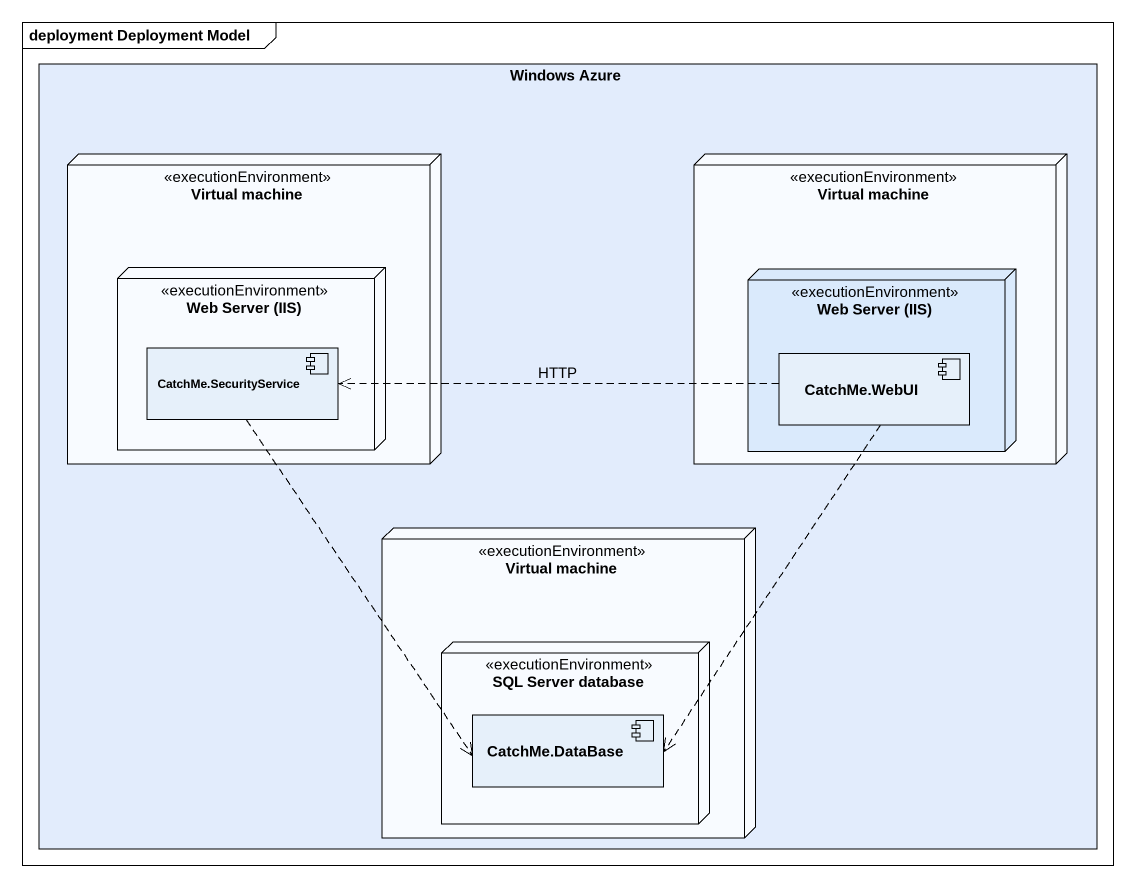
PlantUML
@startuml
mainframe deployment Deployment Model
rectangle "Windows Azure" as Windows_Azure #E2ECFC {
  node "Virtual machine" as Virtual_machine <<executionEnvironment>> {
    node "Web Server (IIS)" as Web_Server_IIS <<executionEnvironment>> {
      component "CatchMe.SecurityService" as CatchMe_SecurityService
    }
  }
  node "Virtual machine" as Virtual_machine_2 <<executionEnvironment>> {
    node "Web Server (IIS)" as Web_Server_IIS_2 <<executionEnvironment>> #DAEAFC {
      component "CatchMe.WebUI" as CatchMe_WebUI
    }
  }
  node "Virtual machine" as Virtual_machine_3 <<executionEnvironment>> {
    node "SQL Server database" as SQL_Server_database <<executionEnvironment>> {
      component "CatchMe.DataBase" as CatchMe_DataBase
    }
  }
}
CatchMe_SecurityService ..> CatchMe_DataBase
CatchMe_WebUI .left.> CatchMe_SecurityService : HTTP
CatchMe_WebUI ..> CatchMe_DataBase
@enduml
